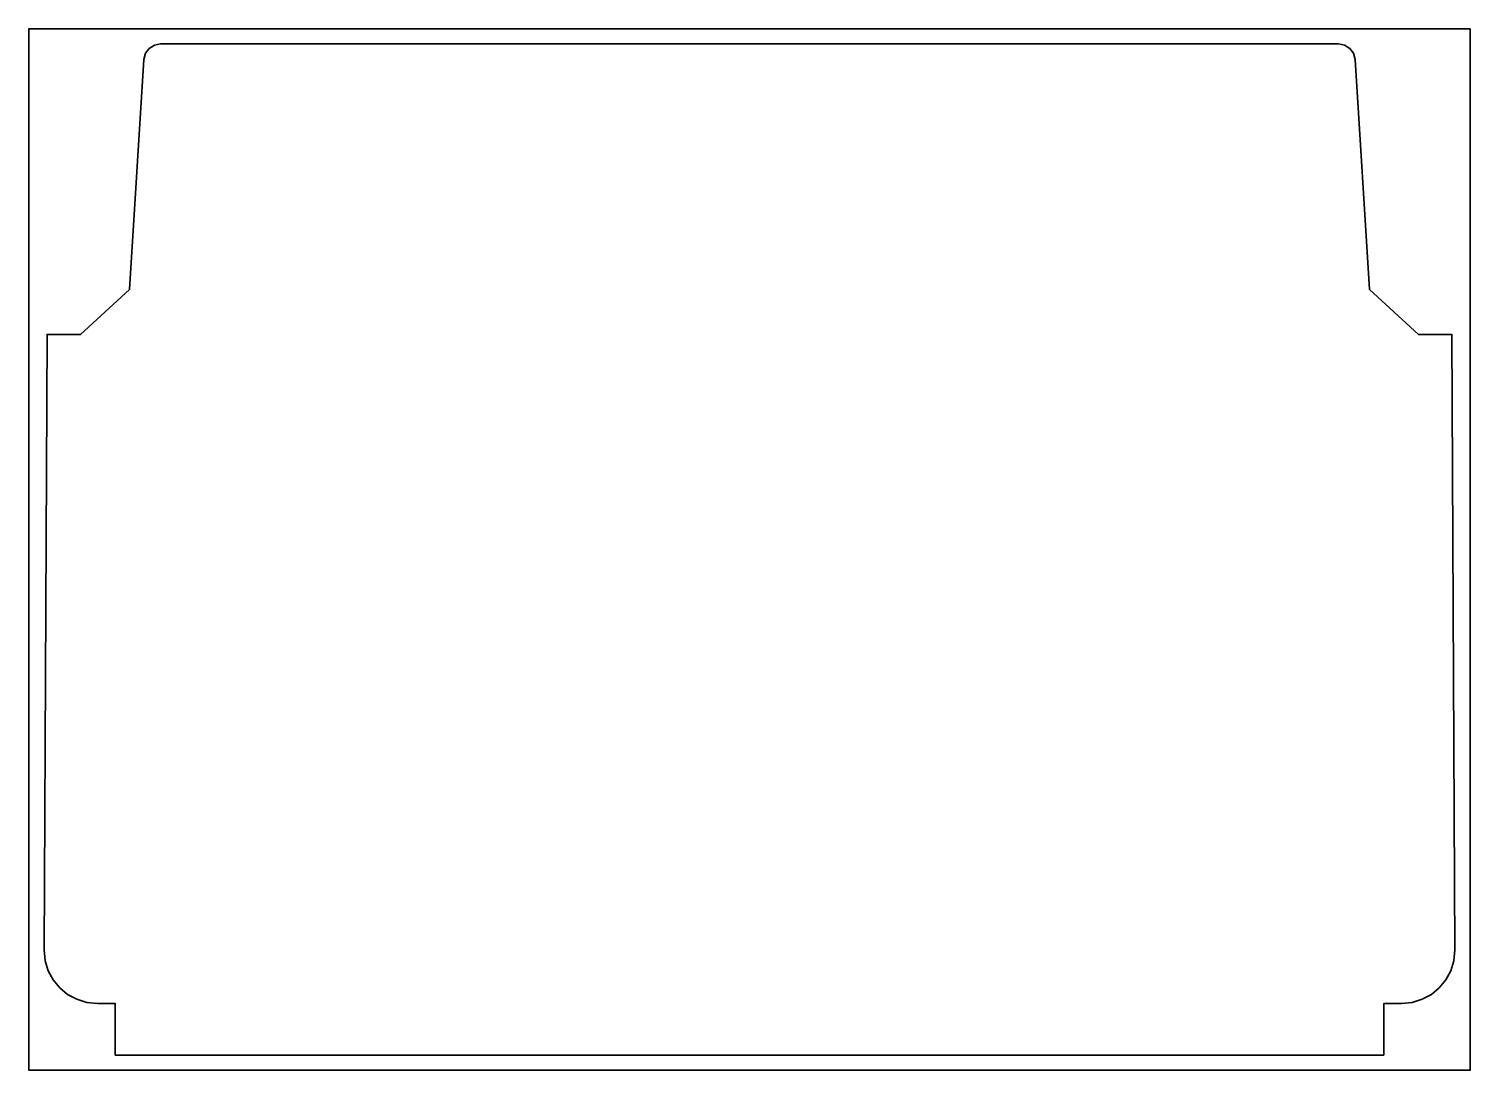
# Model space of a CAD drawing. Header units: millimetres. Extents: x -132 to 343, y -23 to 320.
import ezdxf

# ---------------------------------------------------------------- set-up
doc = ezdxf.new("R2010")
doc.units = ezdxf.units.MM
doc.header["$MEASUREMENT"] = 0
doc.layers.get('0').update_dxf_attribs({"lineweight": 0})
doc.layers.add('Safety', color=7, linetype='Continuous', lineweight=0)

msp = doc.modelspace()

# ---------------------------------------------------------------- linework, layer by layer
at = {"color": 18, "lineweight": 35, "true_color": 0x000000}
msp.add_lwpolyline([(314.36, -18.12), (314.36, -1.14), (320.14, -1.14), (323.7, -0.78), (327.02, 0.25), (330.03, 1.88), (332.64, 4.04), (334.8, 6.65), (336.43, 9.66), (337.46, 12.98), (337.82, 16.54), (336.8, 219.43), (325.84, 219.43), (309.65, 234.21), (304.87, 310.07), (304.33, 312.08), (303.13, 313.69), (301.43, 314.77), (299.39, 315.16), (-88.78, 315.16), (-90.82, 314.77), (-92.52, 313.69), (-93.72, 312.08), (-94.26, 310.07), (-99.04, 234.21), (-115.23, 219.43), (-126.2, 219.43), (-127.21, 16.54), (-126.85, 12.98), (-125.82, 9.66), (-124.19, 6.65), (-122.03, 4.04), (-119.42, 1.88), (-116.41, 0.25), (-113.1, -0.78), (-109.53, -1.14), (-103.75, -1.14), (-103.75, -18.12)], close=True, dxfattribs=at)
at = {"layer": 'Safety', "color": 18, "lineweight": 35, "true_color": 0x000000}
msp.add_lwpolyline([(342.82, 320.16), (-132.21, 320.16), (-132.21, -23.12), (342.82, -23.12)], close=True, dxfattribs=at)

doc.saveas('drawing.dxf')
